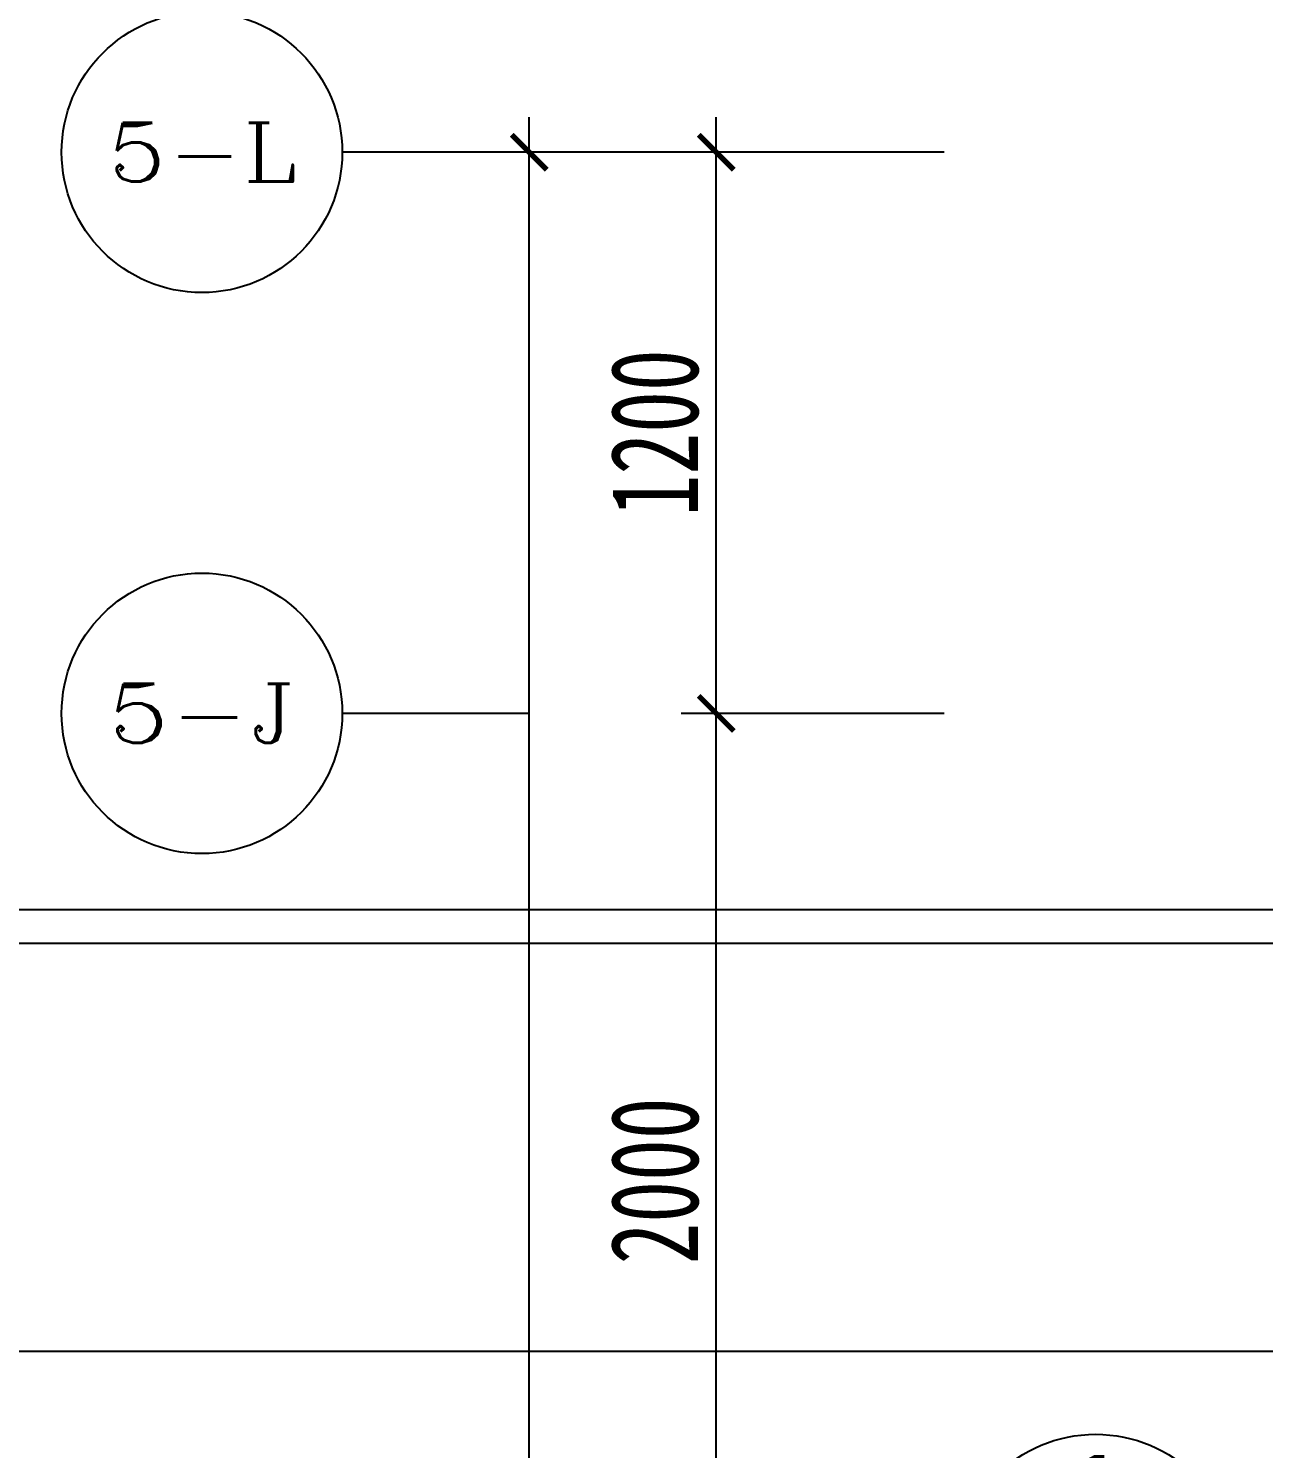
# Model space of a CAD drawing. Header units: millimetres. Extents: x -235126 to 312941, y -228449 to 114042.
# Drawn here: x -12612 to -9970, y -137809 to -134772 of the extents above; entities that cross this region are included whole.
import ezdxf
from ezdxf.enums import TextEntityAlignment as Align

# ---------------------------------------------------------------- set-up
doc = ezdxf.new("R2010")
doc.units = ezdxf.units.MM
doc.header["$LTSCALE"] = 800
doc.layers.get('DEFPOINTS').update_dxf_attribs({"color": 250})
for name, color, linetype in [('AXIS_TEXT', 7, 'Continuous'), ('DS-DIM尺寸', 1, 'Continuous'), ('FC-BHTACH1-地坪铺砌', 8, 'Continuous'), ('FC-BHTACH1-地坪铺砌文字标注', 7, 'Continuous'), ('RC-天花标高', 7, 'Continuous')]:
    doc.layers.add(name, color=color, linetype=linetype)
doc.styles.add('_TCH_AXIS', font='COMPLEX', dxfattribs={"width": 0.8, "bigfont": 'HZTXT'})
doc.styles.add('COMPLEX', font='COMPLEX')
doc.styles.add('HZDX', font='isocp3.shx', dxfattribs={"width": 0.8, "bigfont": 'hzdx.shx'})
doc.styles.add('宋-ZY', font='')
doc.styles.add('宋-图框', font='', dxfattribs={"width": 0.7})
doc.styles.add('黑体', font='simhei.ttf', dxfattribs={"width": 0.8})
doc.styles.get('宋-ZY').set_extended_font_data('SimSun')
doc.styles.get('宋-图框').set_extended_font_data('SimSun')
doc.dimstyles.new('1比75', dxfattribs={"dimscale": 75, "dimtxt": 2.5, "dimasz": 1, "dimexe": 1, "dimexo": 1.5, "dimgap": 0.5, "dimtad": 1, "dimdec": 0, "dimzin": 0, "dimdsep": 46, "dimtxsty": '宋-图框', "dimblk": 'ARCHTICK', "dimcen": 0.09, "dimdle": 1, "dimclrd": 8, "dimclre": 8, "dimclrt": 2, "dimadec": 0, "dimazin": 0, "dimtfac": 1, "dimtdec": 0, "dimtix": 1, "dimtmove": 2, "dimatfit": 3, "dimldrblk": 'DOT', "dimfxl": 1, "dimtolj": 1, "dimtzin": 0, "dimlwd": -1, "dimlwe": -1, "dimarcsym": 0})

# ---------------------------------------------------------------- blocks, each defined once
blk = doc.blocks.new('_AXISO')
blk.add_circle((0, 0), 0.5)
at = {"layer": 'AXIS_TEXT', "style": 'COMPLEX', "width": 1.041667}
blk.add_attdef('A', text='', height=0.56, dxfattribs=at).set_placement((-0.25, -0.28), (0.25, -0.28), align=Align.FIT)
blk = doc.blocks.new('_ArchTick')
at = {"color": 0, "linetype": 'ByBlock', "const_width": 0.15}
blk.add_lwpolyline([(-0.5, -0.5), (0.5, 0.5)], dxfattribs=at)
blk = doc.blocks.new('*D334')
at = {"layer": 'DEFPOINTS', "color": 0, "transparency": 16777216}
for p in [(-11140.5, -135036.6), (-10540.5, -135036.6), (-10540.5, -136236.6)]:
    blk.add_point(p, dxfattribs=at)
at = {"layer": 'DS-DIM尺寸', "color": 8, "transparency": 16777216}
for p, q in [((-11140.5, -136311.6), (-11140.5, -134961.6)), ((-10653, -135036.6), (-11215.5, -135036.6)), ((-10653, -136236.6), (-11215.5, -136236.6))]:
    blk.add_line(p, q, dxfattribs=at)
at = {"layer": 'DS-DIM尺寸', "color": 8, "transparency": 16777216, "xscale": 75, "yscale": 75, "zscale": 75}
for p, rotation in [((-11140.5, -135036.6), 90), ((-11140.5, -136236.6), 270)]:
    blk.add_blockref('_ArchTick', p, dxfattribs=dict(at, rotation=rotation))
at = {"layer": 'DS-DIM尺寸', "color": 2, "transparency": 16777216, "insert": (-11271.8, -135636.6), "char_height": 187.5, "attachment_point": 5, "rotation": 90, "style": '宋-图框'}
blk.add_mtext('\\A1;1200', dxfattribs=at)
blk = doc.blocks.new('_Dot')
at = {"color": 0, "linetype": 'ByBlock', "lineweight": -2}
blk.add_line((-0.5, 0), (-1, 0), dxfattribs=at)
at = {"color": 0, "linetype": 'ByBlock', "const_width": 0.5}
blk.add_lwpolyline([(-0.25, 0, 1), (0.25, 0, 1)], format="xyb", close=True, dxfattribs=at)
blk = doc.blocks.new('*D335')
at = {"layer": 'DEFPOINTS', "color": 0, "transparency": 16777216}
for p in [(-11540.5, -135036.6), (-10540.5, -135036.6), (-10540.5, -145136.6)]:
    blk.add_point(p, dxfattribs=at)
at = {"layer": 'DS-DIM尺寸', "color": 8, "transparency": 16777216}
for p, q in [((-11540.5, -145211.6), (-11540.5, -134961.6)), ((-10653, -135036.6), (-11615.5, -135036.6)), ((-10653, -145136.6), (-11615.5, -145136.6))]:
    blk.add_line(p, q, dxfattribs=at)
at = {"layer": 'DS-DIM尺寸', "color": 8, "transparency": 16777216, "xscale": 75, "yscale": 75, "zscale": 75}
for p, rotation in [((-11540.5, -135036.6), 90), ((-11540.5, -145136.6), 270)]:
    blk.add_blockref('_ArchTick', p, dxfattribs=dict(at, rotation=rotation))
at = {"layer": 'DS-DIM尺寸', "color": 2, "transparency": 16777216, "insert": (-11671.8, -140086.6), "char_height": 187.5, "attachment_point": 5, "rotation": 90, "style": '宋-图框'}
blk.add_mtext('\\A1;10100', dxfattribs=at)
blk = doc.blocks.new('*D331')
at = {"layer": 'DEFPOINTS', "color": 0, "transparency": 16777216}
for p in [(-11140.5, -136236.6), (-10540.5, -136236.6), (-10540.5, -138236.6)]:
    blk.add_point(p, dxfattribs=at)
at = {"layer": 'DS-DIM尺寸', "color": 8, "transparency": 16777216}
for p, q in [((-11140.5, -138311.6), (-11140.5, -136161.6)), ((-10653, -136236.6), (-11215.5, -136236.6)), ((-10653, -138236.6), (-11215.5, -138236.6))]:
    blk.add_line(p, q, dxfattribs=at)
at = {"layer": 'DS-DIM尺寸', "color": 8, "transparency": 16777216, "xscale": 75, "yscale": 75, "zscale": 75}
for p, rotation in [((-11140.5, -136236.6), 90), ((-11140.5, -138236.6), 270)]:
    blk.add_blockref('_ArchTick', p, dxfattribs=dict(at, rotation=rotation))
at = {"layer": 'DS-DIM尺寸', "color": 2, "transparency": 16777216, "insert": (-11271.8, -137236.6), "char_height": 187.5, "attachment_point": 5, "rotation": 90, "style": '宋-图框'}
blk.add_mtext('\\A1;2000', dxfattribs=at)
blk = doc.blocks.new('A$C64543D7B')
at = {"color": 2}
blk.add_line((0.063, 4), (8.063, 4), dxfattribs=at)
blk.add_circle((4.063, 4), 4, dxfattribs=at)
at = {"color": 6, "style": '黑体'}
blk.add_attdef('方向', text='', height=2.743, dxfattribs=at).set_placement((4.002, 5.768), align=Align.MIDDLE_CENTER)
at = {"color": 6, "style": 'HZDX', "width": 0.5}
blk.add_attdef('图号', text='', height=2.469, dxfattribs=at).set_placement((4.002, 2.262), align=Align.MIDDLE_CENTER)

msp = doc.modelspace()

# ---------------------------------------------------------------- linework, layer by layer
at = {"layer": 'DS-DIM尺寸', "color": 8}
for p, q in [((-11540.5, -135036.6), (-11940.5, -135036.6)), ((-11540.5, -136236.6), (-11940.5, -136236.6))]:
    msp.add_line(p, q, dxfattribs=at)

# ---------------------------------------------------------------- block references
ref = msp.add_blockref('_AXISO', (-12240.5, -135036.6), dxfattribs=dict(at, xscale=600, yscale=600, zscale=600))
ref.add_attrib('A', '5-L', dxfattribs={"layer": 'AXIS_TEXT', "height": 125.62, "style": '_TCH_AXIS', "width": 1.098361}).set_placement((-12440.9, -135099.4), (-12040.1, -135099.4), align=Align.FIT)
ref = msp.add_blockref('_AXISO', (-12240.5, -136236.6), dxfattribs=dict(at, xscale=600, yscale=600, zscale=600))
ref.add_attrib('A', '5-J', dxfattribs={"layer": 'AXIS_TEXT', "height": 125.62, "style": '_TCH_AXIS', "width": 1.175439}).set_placement((-12440.9, -136299.4), (-12040.1, -136299.4), align=Align.FIT)
at = {"layer": 'RC-天花标高'}
ref = msp.add_blockref('A$C64543D7B', (-10634, -138378.5), dxfattribs=dict(at, xscale=75, yscale=75, zscale=75))
ref.add_attrib('方向', '1', dxfattribs={"layer": '0', "color": 7, "height": 225, "style": '黑体'}).set_placement((-10329.3, -137928.5), align=Align.MIDDLE_CENTER)
ref.add_attrib('图号', 'TD-01', dxfattribs={"layer": '0', "color": 7, "height": 187.5, "style": '宋-ZY', "width": 0.55}).set_placement((-10329.3, -138188.6), align=Align.MIDDLE_CENTER)

# ---------------------------------------------------------------- dimensions: what is measured, and where the dimension line sits
at = {"layer": 'DS-DIM尺寸', "color": 8}
for base, p1, p2, picture, middle in [((-11540.5, -135036.6), (-10540.5, -145136.6), (-10540.5, -135036.6), '*D335', (-11671.8, -140086.6)), ((-11140.5, -136236.6), (-10540.5, -138236.6), (-10540.5, -136236.6), '*D331', (-11271.8, -137236.6))]:
    dim = msp.add_linear_dim(base=base, p1=p1, p2=p2, angle=90, dimstyle='1比75', override={"dimfxl": 2.5}, dxfattribs=at)
    dim.commit()
    dim.dimension.update_dxf_attribs({"geometry": picture, "text_midpoint": middle})
dim = msp.add_aligned_dim(p1=(-10540.5, -136236.6), p2=(-10540.5, -135036.6), distance=600, dimstyle='1比75', override={"dimfxl": 2.5}, dxfattribs=at)
dim.commit()
dim.dimension.update_dxf_attribs({"geometry": '*D334', "text_midpoint": (-11271.8, -135636.6)})

# ---------------------------------------------------------------- leaders
at = {"layer": 'FC-BHTACH1-地坪铺砌'}
msp.add_leader([(-9804.2, -137601.4), (-13203.9, -137601.4), (-12683.8, -137601.4)], dimstyle='1比75', override={"dimtad": 0, "dimfxl": 2.5}, dxfattribs=at)
at = {"layer": 'FC-BHTACH1-地坪铺砌文字标注'}
msp.add_leader([(-8714.9, -136729.1), (-12683.8, -136729.1)], dimstyle='1比75', override={"dimgap": 0.5, "dimtad": 0, "dimfxl": 2.5}, dxfattribs=at)
at = {"layer": 'RC-天花标高'}
msp.add_leader([(-8435, -136657), (-12310.1, -136657), (-13368.5, -136657)], dimstyle='1比75', override={"dimtad": 0}, dxfattribs=at)

doc.saveas('drawing.dxf')
